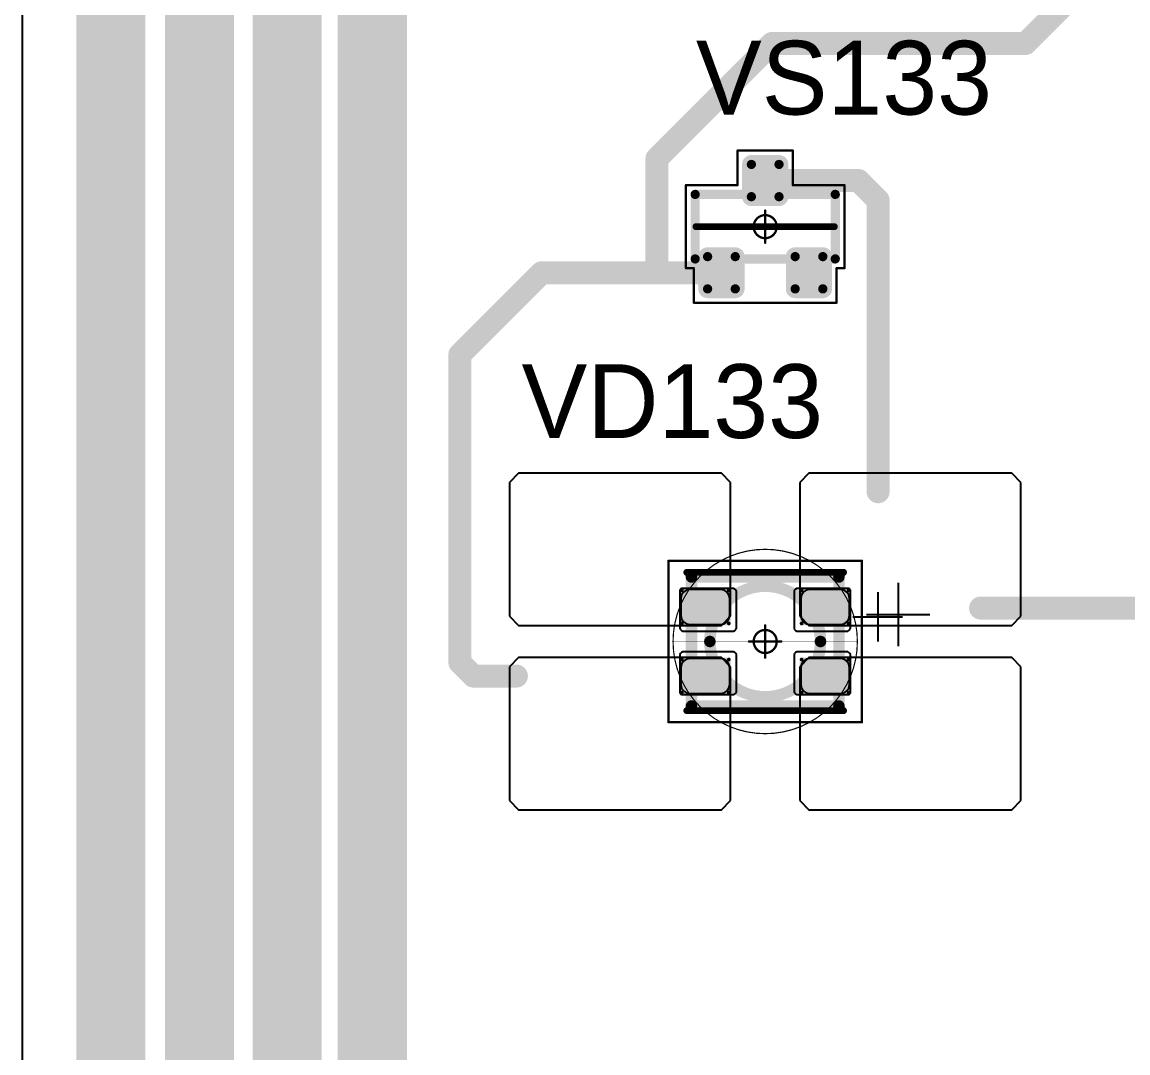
# Model space of a CAD drawing. Header units: millimetres. Extents: x 0 to 400, y 0 to 514.
# Drawn here: x 83.87 to 107.87, y 143.58 to 165.94 of the extents above; entities that cross this region are included whole.
import ezdxf

# ---------------------------------------------------------------- set-up
doc = ezdxf.new("R2010")
doc.units = ezdxf.units.MM
for name, color, linetype in [('Mechanical13', 56, 'Continuous'), ('Mechanical15', 56, 'Continuous'), ('Mechanical2', 216, 'Continuous'), ('TopLayer', 1, 'Continuous'), ('TopOverlay', 2, 'Continuous'), ('TopPaste', 8, 'Continuous'), ('TopSolder', 216, 'Continuous')]:
    doc.layers.add(name, color=color, linetype=linetype)

# ---------------------------------------------------------------- blocks, each defined once
blk = doc.blocks.new('SOT23_49')
at = {"layer": 'Mechanical13', "const_width": 0.2}
for points in [[(-0.7, 1.52), (0.7, 1.52)], [(-0.7, 1.52), (-0.7, -1.52)], [(0.7, 1.52), (0.7, -1.52)], [(-0.7, -1.52), (0.7, -1.52)]]:
    blk.add_lwpolyline(points, dxfattribs=at)
at = {"layer": 'Mechanical13', "const_width": 0.1}
for points in [[(-0.75, 1.52, 1), (-0.65, 1.52, 1)], [(-0.75, 1.52, 1), (-0.65, 1.52, 1)], [(0.65, 1.52, 1), (0.75, 1.52, 1)], [(0.65, 1.52, 1), (0.75, 1.52, 1)], [(-0.75, -1.52, 1), (-0.65, -1.52, 1)], [(-0.75, -1.52, 1), (-0.65, -1.52, 1)], [(0.65, -1.52, 1), (0.75, -1.52, 1)], [(0.65, -1.52, 1), (0.75, -1.52, 1)]]:
    blk.add_lwpolyline(points, format="xyb", close=True, dxfattribs=at)
at = {"layer": 'Mechanical15', "const_width": 0.05}
for points in [[(-0.9, 1.72), (-0.9, 1.55)], [(-0.9, 1.72), (0.9, 1.72)], [(0.9, 1.72), (0.9, 0.6)], [(-1.65, 1.55), (-1.65, -1.55)], [(-1.65, 1.55), (-0.9, 1.55)], [(0.9, 0.6), (1.65, 0.6)], [(1.65, 0.6), (1.65, -0.6)], [(0, 0.35), (0, -0.35)], [(-0.35, 0), (0.35, 0)], [(0.9, -0.6), (1.65, -0.6)], [(0.9, -0.6), (0.9, -1.72)], [(-1.65, -1.55), (-0.9, -1.55)], [(-0.9, -1.55), (-0.9, -1.72)], [(-0.9, -1.72), (0.9, -1.72)]]:
    blk.add_lwpolyline(points, dxfattribs=at)
at = {"layer": 'Mechanical15'}
for points, const_width in [([(-0.913, 1.72, 1), (-0.888, 1.72, 1)], 0.025), ([(-0.913, 1.72, 1), (-0.888, 1.72, 1)], 0.025), ([(0.888, 1.72, 1), (0.913, 1.72, 1)], 0.025), ([(0.888, 1.72, 1), (0.913, 1.72, 1)], 0.025), ([(-1.662, 1.55, 1), (-1.637, 1.55, 1)], 0.025), ([(-1.662, 1.55, 1), (-1.637, 1.55, 1)], 0.025), ([(-0.913, 1.55, 1), (-0.888, 1.55, 1)], 0.025), ([(-0.913, 1.55, 1), (-0.888, 1.55, 1)], 0.025), ([(0.888, 0.6, 1), (0.913, 0.6, 1)], 0.025), ([(0.888, 0.6, 1), (0.913, 0.6, 1)], 0.025), ([(1.637, 0.6, 1), (1.662, 0.6, 1)], 0.025), ([(1.637, 0.6, 1), (1.662, 0.6, 1)], 0.025), ([(0.25, 0, 1), (-0.25, 0, 1)], 0.05), ([(-0.012, 0.35, 1), (0.012, 0.35, 1)], 0.025), ([(-0.362, 0, 1), (-0.337, 0, 1)], 0.025), ([(-0.262, 0, 1), (-0.238, 0, 1)], 0.025), ([(0.238, 0, 1), (0.262, 0, 1)], 0.025), ([(0.337, 0, 1), (0.362, 0, 1)], 0.025), ([(-0.012, -0.35, 1), (0.012, -0.35, 1)], 0.025), ([(0.888, -0.6, 1), (0.913, -0.6, 1)], 0.025), ([(0.888, -0.6, 1), (0.913, -0.6, 1)], 0.025), ([(1.637, -0.6, 1), (1.662, -0.6, 1)], 0.025), ([(1.637, -0.6, 1), (1.662, -0.6, 1)], 0.025), ([(-1.662, -1.55, 1), (-1.637, -1.55, 1)], 0.025), ([(-1.662, -1.55, 1), (-1.637, -1.55, 1)], 0.025), ([(-0.913, -1.55, 1), (-0.888, -1.55, 1)], 0.025), ([(-0.913, -1.55, 1), (-0.888, -1.55, 1)], 0.025), ([(-0.913, -1.72, 1), (-0.888, -1.72, 1)], 0.025), ([(-0.913, -1.72, 1), (-0.888, -1.72, 1)], 0.025), ([(0.888, -1.72, 1), (0.913, -1.72, 1)], 0.025), ([(0.888, -1.72, 1), (0.913, -1.72, 1)], 0.025)]:
    blk.add_lwpolyline(points, format="xyb", close=True, dxfattribs=dict(at, const_width=const_width))
at = {"layer": 'TopLayer', "const_width": 0.1}
for points in [[(-1.4, 1.25, 1), (-1.3, 1.25, 1)], [(-0.7, 1.25, 1), (-0.6, 1.25, 1)], [(-1.4, 0.65, 1), (-1.3, 0.65, 1)], [(-0.7, 0.65, 1), (-0.6, 0.65, 1)], [(0.6, 0.3, 1), (0.7, 0.3, 1)], [(1.3, 0.3, 1), (1.4, 0.3, 1)], [(0.6, -0.3, 1), (0.7, -0.3, 1)], [(1.3, -0.3, 1), (1.4, -0.3, 1)], [(-1.4, -0.65, 1), (-1.3, -0.65, 1)], [(-0.7, -0.65, 1), (-0.6, -0.65, 1)], [(-1.4, -1.25, 1), (-1.3, -1.25, 1)], [(-0.7, -1.25, 1), (-0.6, -1.25, 1)]]:
    blk.add_lwpolyline(points, format="xyb", close=True, dxfattribs=at)
at = {"layer": 'TopLayer'}
for points in [[(-1.45, 1.25), (-1.45, 0.65), (-0.55, 1.25), (-0.55, 0.65)], [(-1.35, 1.35), (-1.35, 0.55), (-0.65, 1.35), (-0.65, 0.55)], [(0.55, 0.3), (0.55, -0.3), (1.45, 0.3), (1.45, -0.3)], [(0.65, 0.4), (0.65, -0.4), (1.35, 0.4), (1.35, -0.4)], [(-1.45, -0.65), (-1.45, -1.25), (-0.55, -0.65), (-0.55, -1.25)], [(-1.35, -0.55), (-1.35, -1.35), (-0.65, -0.55), (-0.65, -1.35)]]:
    blk.add_solid(points, dxfattribs=at)
at = {"layer": 'TopOverlay', "const_width": 0.15}
blk.add_lwpolyline([(0, 1.5), (0, -1.5)], dxfattribs=at)
at = {"layer": 'TopOverlay', "const_width": 0.075}
for points in [[(-0.038, 1.5, 1), (0.038, 1.5, 1)], [(-0.038, -1.5, 1), (0.038, -1.5, 1)]]:
    blk.add_lwpolyline(points, format="xyb", close=True, dxfattribs=at)
at = {"layer": 'TopPaste', "const_width": 0.075}
for points in [[(-1.387, 1.25, 1), (-1.313, 1.25, 1)], [(-0.687, 1.25, 1), (-0.613, 1.25, 1)], [(-1.387, 0.65, 1), (-1.313, 0.65, 1)], [(-0.687, 0.65, 1), (-0.613, 0.65, 1)], [(0.613, 0.3, 1), (0.687, 0.3, 1)], [(1.313, 0.3, 1), (1.387, 0.3, 1)], [(0.613, -0.3, 1), (0.687, -0.3, 1)], [(1.313, -0.3, 1), (1.387, -0.3, 1)], [(-1.387, -0.65, 1), (-1.313, -0.65, 1)], [(-0.687, -0.65, 1), (-0.613, -0.65, 1)], [(-1.387, -1.25, 1), (-1.313, -1.25, 1)], [(-0.687, -1.25, 1), (-0.613, -1.25, 1)]]:
    blk.add_lwpolyline(points, format="xyb", close=True, dxfattribs=at)
at = {"layer": 'TopPaste'}
for points in [[(-1.425, 1.25), (-1.425, 0.65), (-0.575, 1.25), (-0.575, 0.65)], [(-1.35, 1.325), (-1.35, 0.575), (-0.65, 1.325), (-0.65, 0.575)], [(0.575, 0.3), (0.575, -0.3), (1.425, 0.3), (1.425, -0.3)], [(0.65, 0.375), (0.65, -0.375), (1.35, 0.375), (1.35, -0.375)], [(-1.425, -0.65), (-1.425, -1.25), (-0.575, -0.65), (-0.575, -1.25)], [(-1.35, -0.575), (-1.35, -1.325), (-0.65, -0.575), (-0.65, -1.325)]]:
    blk.add_solid(points, dxfattribs=at)
at = {"layer": 'TopSolder', "const_width": 0.202}
for points in [[(-1.451, 1.25, 1), (-1.249, 1.25, 1)], [(-0.751, 1.25, 1), (-0.549, 1.25, 1)], [(-1.451, 0.65, 1), (-1.249, 0.65, 1)], [(-0.751, 0.65, 1), (-0.549, 0.65, 1)], [(0.549, 0.3, 1), (0.751, 0.3, 1)], [(1.249, 0.3, 1), (1.451, 0.3, 1)], [(0.549, -0.3, 1), (0.751, -0.3, 1)], [(1.249, -0.3, 1), (1.451, -0.3, 1)], [(-1.451, -0.65, 1), (-1.249, -0.65, 1)], [(-0.751, -0.65, 1), (-0.549, -0.65, 1)], [(-1.451, -1.25, 1), (-1.249, -1.25, 1)], [(-0.751, -1.25, 1), (-0.549, -1.25, 1)]]:
    blk.add_lwpolyline(points, format="xyb", close=True, dxfattribs=at)
at = {"layer": 'TopSolder'}
for points in [[(-1.35, 1.452), (-1.35, 0.448), (-0.65, 1.452), (-0.65, 0.448)], [(-1.552, 1.25), (-1.552, 0.65), (-0.448, 1.25), (-0.448, 0.65)], [(0.65, 0.502), (0.65, -0.502), (1.35, 0.502), (1.35, -0.502)], [(0.448, 0.3), (0.448, -0.3), (1.552, 0.3), (1.552, -0.3)], [(-1.35, -0.448), (-1.35, -1.452), (-0.65, -0.448), (-0.65, -1.452)], [(-1.552, -0.65), (-1.552, -1.25), (-0.448, -0.65), (-0.448, -1.25)]]:
    blk.add_solid(points, dxfattribs=at)
blk = doc.blocks.new('E65F_222')
at = {"layer": 'Mechanical13'}
for p, q in [((2.441, 1.071), (2.441, 0)), ((1.905, 0.536), (2.976, 0.536))]:
    blk.add_line(p, q, dxfattribs=at)
at = {"layer": 'Mechanical13', "const_width": 0.25}
for points in [[(-1.6, -1.4), (-1.6, 1.4)], [(-1.6, 1.4), (1.6, 1.4)], [(1.6, -1.4), (1.6, 1.4)], [(-1.6, -1.4), (1.6, -1.4)]]:
    blk.add_lwpolyline(points, dxfattribs=at)
at = {"layer": 'Mechanical13'}
for points, const_width in [([(-1.663, 1.4, 1), (-1.538, 1.4, 1)], 0.125), ([(-1.663, 1.4, 1), (-1.538, 1.4, 1)], 0.125), ([(1.537, 1.4, 1), (1.662, 1.4, 1)], 0.125), ([(1.537, 1.4, 1), (1.662, 1.4, 1)], 0.125), ([(1.2, 0, 1), (-1.2, 0, 1)], 0.25), ([(-1.263, 0, 1), (-1.138, 0, 1)], 0.125), ([(1.137, 0, 1), (1.262, 0, 1)], 0.125), ([(-1.663, -1.4, 1), (-1.538, -1.4, 1)], 0.125), ([(-1.663, -1.4, 1), (-1.538, -1.4, 1)], 0.125), ([(1.537, -1.4, 1), (1.662, -1.4, 1)], 0.125), ([(1.537, -1.4, 1), (1.662, -1.4, 1)], 0.125)]:
    blk.add_lwpolyline(points, format="xyb", close=True, dxfattribs=dict(at, const_width=const_width))
at = {"layer": 'Mechanical15', "const_width": 0.05}
for points in [[(-2.1, 1.75), (2.1, 1.75)], [(-2.1, -1.75), (-2.1, 1.75)], [(2.1, -1.75), (2.1, 1.75)], [(0, -0.35), (0, 0.35)], [(0, -0.35), (0, 0.35)], [(-0.35, 0), (0.35, 0)], [(-0.35, 0), (0.35, 0)], [(-2.1, -1.75), (2.1, -1.75)]]:
    blk.add_lwpolyline(points, dxfattribs=at)
at = {"layer": 'Mechanical15'}
for points, const_width in [([(-2.113, 1.75, 1), (-2.088, 1.75, 1)], 0.025), ([(-2.113, 1.75, 1), (-2.088, 1.75, 1)], 0.025), ([(2.087, 1.75, 1), (2.112, 1.75, 1)], 0.025), ([(2.087, 1.75, 1), (2.112, 1.75, 1)], 0.025), ([(0.25, 0, 1), (-0.25, 0, 1)], 0.05), ([(0.25, 0, 1), (-0.25, 0, 1)], 0.05), ([(-0.013, 0.35, 1), (0.012, 0.35, 1)], 0.025), ([(-0.013, 0.35, 1), (0.012, 0.35, 1)], 0.025), ([(-0.363, 0, 1), (-0.338, 0, 1)], 0.025), ([(-0.363, 0, 1), (-0.338, 0, 1)], 0.025), ([(-0.263, 0, 1), (-0.238, 0, 1)], 0.025), ([(-0.263, 0, 1), (-0.238, 0, 1)], 0.025), ([(0.237, 0, 1), (0.262, 0, 1)], 0.025), ([(0.237, 0, 1), (0.262, 0, 1)], 0.025), ([(0.337, 0, 1), (0.362, 0, 1)], 0.025), ([(0.337, 0, 1), (0.362, 0, 1)], 0.025), ([(-0.013, -0.35, 1), (0.012, -0.35, 1)], 0.025), ([(-0.013, -0.35, 1), (0.012, -0.35, 1)], 0.025), ([(-2.113, -1.75, 1), (-2.088, -1.75, 1)], 0.025), ([(-2.113, -1.75, 1), (-2.088, -1.75, 1)], 0.025), ([(2.087, -1.75, 1), (2.112, -1.75, 1)], 0.025), ([(2.087, -1.75, 1), (2.112, -1.75, 1)], 0.025)]:
    blk.add_lwpolyline(points, format="xyb", close=True, dxfattribs=dict(at, const_width=const_width))
at = {"layer": 'TopLayer'}
for p, q in [((-5.35, 3.65), (-5.55, 3.45)), ((-0.95, 3.65), (-5.35, 3.65)), ((-5.35, 3.65), (-5.35, 3.65)), ((-0.75, 3.45), (-0.95, 3.65)), ((0.95, 3.65), (0.75, 3.45)), ((5.35, 3.65), (0.95, 3.65)), ((0.95, 3.65), (0.95, 3.65)), ((5.55, 3.45), (5.35, 3.65)), ((-5.55, 3.45), (-5.55, 3.45)), ((-5.55, 3.45), (-5.55, 0.55)), ((-0.75, 0.55), (-0.75, 3.45)), ((0.75, 3.45), (0.75, 3.45)), ((0.75, 3.45), (0.75, 0.55)), ((5.55, 0.55), (5.55, 3.45)), ((-5.55, 0.55), (-5.35, 0.35)), ((-0.95, 0.35), (-0.75, 0.55)), ((0.75, 0.55), (0.95, 0.35)), ((5.35, 0.35), (5.55, 0.55)), ((-5.35, 0.35), (-0.95, 0.35)), ((0.95, 0.35), (5.35, 0.35)), ((-5.35, -0.35), (-5.55, -0.55)), ((-0.95, -0.35), (-5.35, -0.35)), ((-5.35, -0.35), (-5.35, -0.35)), ((-0.75, -0.55), (-0.95, -0.35)), ((0.95, -0.35), (0.75, -0.55)), ((5.35, -0.35), (0.95, -0.35)), ((0.95, -0.35), (0.95, -0.35)), ((5.55, -0.55), (5.35, -0.35)), ((-5.55, -0.55), (-5.55, -0.55)), ((-5.55, -0.55), (-5.55, -3.45)), ((-0.75, -3.45), (-0.75, -0.55)), ((0.75, -0.55), (0.75, -0.55)), ((0.75, -0.55), (0.75, -3.45)), ((5.55, -3.45), (5.55, -0.55)), ((-5.55, -3.45), (-5.35, -3.65)), ((-0.95, -3.65), (-0.75, -3.45)), ((0.75, -3.45), (0.95, -3.65)), ((5.35, -3.65), (5.55, -3.45)), ((-5.35, -3.65), (-0.95, -3.65)), ((0.95, -3.65), (5.35, -3.65))]:
    blk.add_line(p, q, dxfattribs=at)
at = {"layer": 'TopLayer', "const_width": 0.04}
for points in [[(-1.83, 1.11, 1), (-1.79, 1.11, 1)], [(-0.81, 1.11, 1), (-0.77, 1.11, 1)], [(0.77, 1.11, 1), (0.81, 1.11, 1)], [(1.79, 1.11, 1), (1.83, 1.11, 1)], [(-1.83, 0.39, 1), (-1.79, 0.39, 1)], [(-0.81, 0.39, 1), (-0.77, 0.39, 1)], [(0.77, 0.39, 1), (0.81, 0.39, 1)], [(1.79, 0.39, 1), (1.83, 0.39, 1)], [(-1.83, -0.39, 1), (-1.79, -0.39, 1)], [(-0.81, -0.39, 1), (-0.77, -0.39, 1)], [(0.77, -0.39, 1), (0.81, -0.39, 1)], [(1.79, -0.39, 1), (1.83, -0.39, 1)], [(-1.83, -1.11, 1), (-1.79, -1.11, 1)], [(-0.81, -1.11, 1), (-0.77, -1.11, 1)], [(0.77, -1.11, 1), (0.81, -1.11, 1)], [(1.79, -1.11, 1), (1.83, -1.11, 1)]]:
    blk.add_lwpolyline(points, format="xyb", close=True, dxfattribs=at)
at = {"layer": 'TopLayer'}
for points in [[(-1.85, 1.11), (-1.85, 0.39), (-0.75, 1.11), (-0.75, 0.39)], [(-1.81, 1.15), (-1.81, 0.35), (-0.79, 1.15), (-0.79, 0.35)], [(0.75, 1.11), (0.75, 0.39), (1.85, 1.11), (1.85, 0.39)], [(0.79, 1.15), (0.79, 0.35), (1.81, 1.15), (1.81, 0.35)], [(-1.85, -0.39), (-1.85, -1.11), (-0.75, -0.39), (-0.75, -1.11)], [(-1.81, -0.35), (-1.81, -1.15), (-0.79, -0.35), (-0.79, -1.15)], [(0.75, -0.39), (0.75, -1.11), (1.85, -0.39), (1.85, -1.11)], [(0.79, -0.35), (0.79, -1.15), (1.81, -0.35), (1.81, -1.15)]]:
    blk.add_solid(points, dxfattribs=at)
at = {"layer": 'TopOverlay'}
for p, q in [((2.886, 1.271), (2.886, -0.1)), ((2.2, 0.586), (3.571, 0.586))]:
    blk.add_line(p, q, dxfattribs=at)
at = {"layer": 'TopOverlay', "const_width": 0.15}
for points in [[(-1.7, 1.5), (1.7, 1.5)], [(-1.7, -1.5), (1.7, -1.5)]]:
    blk.add_lwpolyline(points, dxfattribs=at)
at = {"layer": 'TopOverlay', "const_width": 0.075}
for points in [[(-1.738, 1.5, 1), (-1.663, 1.5, 1)], [(1.662, 1.5, 1), (1.737, 1.5, 1)], [(-1.738, -1.5, 1), (-1.663, -1.5, 1)], [(1.662, -1.5, 1), (1.737, -1.5, 1)]]:
    blk.add_lwpolyline(points, format="xyb", close=True, dxfattribs=at)
at = {"layer": 'TopPaste'}
for p, q in [((-1.814, 1.011), (-1.829, 0.938)), ((-1.773, 1.073), (-1.814, 1.011)), ((-1.711, 1.114), (-1.773, 1.073)), ((-1.638, 1.129), (-1.711, 1.114)), ((-0.963, 1.129), (-1.638, 1.129)), ((-0.889, 1.114), (-0.963, 1.129)), ((-0.827, 1.073), (-0.889, 1.114)), ((-0.786, 1.011), (-0.827, 1.073)), ((-0.771, 0.938), (-0.786, 1.011)), ((0.786, 1.011), (0.771, 0.938)), ((0.827, 1.073), (0.786, 1.011)), ((0.889, 1.114), (0.827, 1.073)), ((0.962, 1.129), (0.889, 1.114)), ((1.637, 1.129), (0.962, 1.129)), ((1.711, 1.114), (1.637, 1.129)), ((1.773, 1.073), (1.711, 1.114)), ((1.814, 1.011), (1.773, 1.073)), ((1.829, 0.938), (1.814, 1.011)), ((-1.829, 0.938), (-1.829, 0.563)), ((-0.771, 0.563), (-0.771, 0.938)), ((0.771, 0.938), (0.771, 0.563)), ((1.829, 0.563), (1.829, 0.938)), ((-1.829, 0.563), (-1.814, 0.489)), ((-1.814, 0.489), (-1.773, 0.427)), ((-0.827, 0.427), (-0.786, 0.489)), ((-0.786, 0.489), (-0.771, 0.563)), ((0.771, 0.563), (0.786, 0.489)), ((0.786, 0.489), (0.827, 0.427)), ((1.773, 0.427), (1.814, 0.489)), ((1.814, 0.489), (1.829, 0.563)), ((-1.773, 0.427), (-1.711, 0.386)), ((-1.711, 0.386), (-1.638, 0.371)), ((-1.638, 0.371), (-0.963, 0.371)), ((-0.963, 0.371), (-0.889, 0.386)), ((-0.889, 0.386), (-0.827, 0.427)), ((0.827, 0.427), (0.889, 0.386)), ((0.889, 0.386), (0.962, 0.371)), ((0.962, 0.371), (1.637, 0.371)), ((1.637, 0.371), (1.711, 0.386)), ((1.711, 0.386), (1.773, 0.427)), ((-1.773, -0.427), (-1.814, -0.489)), ((-1.711, -0.386), (-1.773, -0.427)), ((-1.638, -0.371), (-1.711, -0.386)), ((-0.963, -0.371), (-1.638, -0.371)), ((-0.889, -0.386), (-0.963, -0.371)), ((-0.827, -0.427), (-0.889, -0.386)), ((-0.786, -0.489), (-0.827, -0.427)), ((0.827, -0.427), (0.786, -0.489)), ((0.889, -0.386), (0.827, -0.427)), ((0.962, -0.371), (0.889, -0.386)), ((1.637, -0.371), (0.962, -0.371)), ((1.711, -0.386), (1.637, -0.371)), ((1.773, -0.427), (1.711, -0.386)), ((1.814, -0.489), (1.773, -0.427)), ((-1.814, -0.489), (-1.829, -0.563)), ((-1.829, -0.563), (-1.829, -0.938)), ((-0.771, -0.563), (-0.786, -0.489)), ((-0.771, -0.938), (-0.771, -0.563)), ((0.786, -0.489), (0.771, -0.563)), ((0.771, -0.563), (0.771, -0.938)), ((1.829, -0.563), (1.814, -0.489)), ((1.829, -0.938), (1.829, -0.563)), ((-1.829, -0.938), (-1.814, -1.011)), ((-0.786, -1.011), (-0.771, -0.938)), ((0.771, -0.938), (0.786, -1.011)), ((1.814, -1.011), (1.829, -0.938)), ((-1.814, -1.011), (-1.773, -1.073)), ((-1.773, -1.073), (-1.711, -1.114)), ((-1.711, -1.114), (-1.638, -1.129)), ((-1.638, -1.129), (-0.963, -1.129)), ((-0.963, -1.129), (-0.889, -1.114)), ((-0.889, -1.114), (-0.827, -1.073)), ((-0.827, -1.073), (-0.786, -1.011)), ((0.786, -1.011), (0.827, -1.073)), ((0.827, -1.073), (0.889, -1.114)), ((0.889, -1.114), (0.962, -1.129)), ((0.962, -1.129), (1.637, -1.129)), ((1.637, -1.129), (1.711, -1.114)), ((1.711, -1.114), (1.773, -1.073)), ((1.773, -1.073), (1.814, -1.011))]:
    blk.add_line(p, q, dxfattribs=at)
at = {"layer": 'TopSolder'}
for p, q in [((-1.842, 1.129), (-1.85, 1.111)), ((-1.85, 1.111), (-1.85, 1.101)), ((-1.85, 1.101), (-1.85, 1.101)), ((-1.85, 1.101), (-1.85, 0.301)), ((-1.828, 1.143), (-1.842, 1.129)), ((-1.81, 1.151), (-1.828, 1.143)), ((-1.8, 1.151), (-1.81, 1.151)), ((-0.7, 1.151), (-1.8, 1.151)), ((-0.685, 1.151), (-0.7, 1.151)), ((-0.7, 1.151), (-0.7, 1.151)), ((-0.658, 1.139), (-0.685, 1.151)), ((-0.636, 1.118), (-0.658, 1.139)), ((-0.625, 1.09), (-0.636, 1.118)), ((-0.625, 1.076), (-0.625, 1.09)), ((-0.625, 0.301), (-0.625, 1.076)), ((0.636, 1.118), (0.625, 1.09)), ((0.625, 1.09), (0.625, 1.076)), ((0.625, 1.076), (0.625, 1.076)), ((0.625, 1.076), (0.625, 0.301)), ((0.657, 1.139), (0.636, 1.118)), ((0.685, 1.151), (0.657, 1.139)), ((0.7, 1.151), (0.685, 1.151)), ((1.8, 1.151), (0.7, 1.151)), ((1.81, 1.151), (1.8, 1.151)), ((1.8, 1.151), (1.8, 1.151)), ((1.828, 1.143), (1.81, 1.151)), ((1.842, 1.129), (1.828, 1.143)), ((1.85, 1.111), (1.842, 1.129)), ((1.85, 1.101), (1.85, 1.111)), ((1.85, 0.301), (1.85, 1.101)), ((-1.85, 0.301), (-1.85, 0.286)), ((-1.85, 0.286), (-1.839, 0.258)), ((-1.839, 0.258), (-1.818, 0.237)), ((-0.658, 0.237), (-0.636, 0.258)), ((-0.636, 0.258), (-0.625, 0.286)), ((-0.625, 0.286), (-0.625, 0.301)), ((-0.625, 0.301), (-0.625, 0.301)), ((0.625, 0.301), (0.625, 0.286)), ((0.625, 0.286), (0.636, 0.258)), ((0.636, 0.258), (0.657, 0.237)), ((1.817, 0.237), (1.839, 0.258)), ((1.839, 0.258), (1.85, 0.286)), ((1.85, 0.286), (1.85, 0.301)), ((1.85, 0.301), (1.85, 0.301)), ((-1.818, 0.237), (-1.79, 0.226)), ((-1.79, 0.226), (-1.775, 0.226)), ((-1.775, 0.226), (-1.775, 0.226)), ((-1.775, 0.226), (-0.7, 0.226)), ((-0.7, 0.226), (-0.685, 0.226)), ((-0.685, 0.226), (-0.658, 0.237)), ((0.657, 0.237), (0.685, 0.226)), ((0.685, 0.226), (0.7, 0.226)), ((0.7, 0.226), (0.7, 0.226)), ((0.7, 0.226), (1.775, 0.226)), ((1.775, 0.226), (1.79, 0.226)), ((1.79, 0.226), (1.817, 0.237)), ((-1.818, -0.236), (-1.839, -0.257)), ((-1.79, -0.224), (-1.818, -0.236)), ((-1.775, -0.224), (-1.79, -0.224)), ((-0.7, -0.224), (-1.775, -0.224)), ((-0.685, -0.224), (-0.7, -0.224)), ((-0.7, -0.224), (-0.7, -0.224)), ((-0.658, -0.236), (-0.685, -0.224)), ((-0.636, -0.257), (-0.658, -0.236)), ((0.657, -0.236), (0.636, -0.257)), ((0.685, -0.224), (0.657, -0.236)), ((0.7, -0.224), (0.685, -0.224)), ((1.775, -0.224), (0.7, -0.224)), ((1.79, -0.224), (1.775, -0.224)), ((1.775, -0.224), (1.775, -0.224)), ((1.817, -0.236), (1.79, -0.224)), ((1.839, -0.257), (1.817, -0.236)), ((-1.839, -0.257), (-1.85, -0.285)), ((-1.85, -0.285), (-1.85, -0.299)), ((-1.85, -0.299), (-1.85, -0.299)), ((-1.85, -0.299), (-1.85, -1.099)), ((-0.625, -0.285), (-0.636, -0.257)), ((-0.625, -0.299), (-0.625, -0.285)), ((-0.625, -1.074), (-0.625, -0.299)), ((0.636, -0.257), (0.625, -0.285)), ((0.625, -0.285), (0.625, -0.299)), ((0.625, -0.299), (0.625, -0.299)), ((0.625, -0.299), (0.625, -1.074)), ((1.85, -0.285), (1.839, -0.257)), ((1.85, -0.299), (1.85, -0.285)), ((1.85, -1.099), (1.85, -0.299)), ((-1.85, -1.099), (-1.85, -1.109)), ((-1.85, -1.109), (-1.842, -1.128)), ((-1.842, -1.128), (-1.828, -1.142)), ((-1.828, -1.142), (-1.81, -1.149)), ((-1.81, -1.149), (-1.8, -1.149)), ((-1.8, -1.149), (-0.7, -1.149)), ((-1.8, -1.149), (-1.8, -1.149)), ((-0.7, -1.149), (-0.685, -1.149)), ((-0.685, -1.149), (-0.658, -1.138)), ((-0.658, -1.138), (-0.636, -1.117)), ((-0.636, -1.117), (-0.625, -1.089)), ((-0.625, -1.089), (-0.625, -1.074)), ((-0.625, -1.074), (-0.625, -1.074)), ((0.625, -1.074), (0.625, -1.089)), ((0.625, -1.089), (0.636, -1.117)), ((0.636, -1.117), (0.657, -1.138)), ((0.657, -1.138), (0.685, -1.149)), ((0.685, -1.149), (0.7, -1.149)), ((0.7, -1.149), (1.8, -1.149)), ((0.7, -1.149), (0.7, -1.149)), ((1.8, -1.149), (1.81, -1.149)), ((1.81, -1.149), (1.828, -1.142)), ((1.828, -1.142), (1.842, -1.128)), ((1.842, -1.128), (1.85, -1.109)), ((1.85, -1.109), (1.85, -1.099)), ((1.85, -1.099), (1.85, -1.099))]:
    blk.add_line(p, q, dxfattribs=at)

msp = doc.modelspace()

# ---------------------------------------------------------------- linework, layer by layer
at = {"layer": 'Mechanical2'}
for points, const_width in [([(102, 152.5, 1), (98, 152.5, 1)], 0.0254), ([(100, 154.5, 1), (100, 154.5, 1)], 0.0005), ([(97.994, 152.5, 1), (98.006, 152.5, 1)], 0.0127), ([(98, 152.5, 1), (98, 152.5, 1)], 0.0005), ([(101.994, 152.5, 1), (102.006, 152.5, 1)], 0.0127), ([(102, 152.5, 1), (102, 152.5, 1)], 0.0005), ([(100, 150.5, 1), (100, 150.5, 1)], 0.0005)]:
    msp.add_lwpolyline(points, format="xyb", close=True, dxfattribs=dict(at, const_width=const_width))
at = {"layer": 'Mechanical2', "const_width": 0.001}
for points in [[(100, 150.5), (100, 154.5)], [(98, 152.5), (102, 152.5)]]:
    msp.add_lwpolyline(points, dxfattribs=at)
at = {"layer": 'TopLayer'}
msp.add_line((83.875, 235.376), (83.875, 97.9), dxfattribs=at)
for points, const_width in [([(85.8, 122.15), (85.8, 185.05)], 1.5), ([(87.725, 122.8), (87.725, 184.025)], 1.5), ([(89.625, 123.446), (89.625, 182.95)], 1.5), ([(91.475, 124.275), (91.475, 180.875)], 1.5), ([(105.65, 165.475), (106.575, 166.4)], 0.5), ([(97.65, 162.975), (100.15, 165.475)], 0.5), ([(100.15, 165.475), (105.65, 165.475)], 0.5), ([(97.65, 160.5), (97.65, 162.975)], 0.5), ([(100, 162.5), (102.025, 162.5)], 0.5), ([(102.025, 162.5), (102.45, 162.075)], 0.5), ([(102.45, 155.75), (102.45, 162.075)], 0.5), ([(93.375, 158.725), (95.15, 160.5)], 0.5), ([(95.15, 160.5), (97.65, 160.5)], 0.5), ([(97.65, 160.5), (99.05, 160.5)], 0.5), ([(93.375, 152.043), (93.375, 158.725)], 0.5), ([(104.675, 153.225), (113.3, 153.225)], 0.5), ([(93.375, 152.043), (93.668, 151.75)], 0.5), ([(93.668, 151.75), (94.6, 151.75)], 0.5)]:
    msp.add_lwpolyline(points, dxfattribs=dict(at, const_width=const_width))
at = {"layer": 'TopLayer', "const_width": 0.25}
for points in [[(100.025, 165.475, 1), (100.275, 165.475, 1)], [(100.025, 165.475, 1), (100.275, 165.475, 1)], [(105.525, 165.475, 1), (105.775, 165.475, 1)], [(105.525, 165.475, 1), (105.775, 165.475, 1)], [(97.525, 162.975, 1), (97.775, 162.975, 1)], [(97.525, 162.975, 1), (97.775, 162.975, 1)], [(99.875, 162.5, 1), (100.125, 162.5, 1)], [(101.9, 162.5, 1), (102.15, 162.5, 1)], [(101.9, 162.5, 1), (102.15, 162.5, 1)], [(102.325, 162.075, 1), (102.575, 162.075, 1)], [(102.325, 162.075, 1), (102.575, 162.075, 1)], [(95.025, 160.5, 1), (95.275, 160.5, 1)], [(95.025, 160.5, 1), (95.275, 160.5, 1)], [(97.525, 160.5, 1), (97.775, 160.5, 1)], [(97.525, 160.5, 1), (97.775, 160.5, 1)], [(97.525, 160.5, 1), (97.775, 160.5, 1)], [(98.925, 160.5, 1), (99.175, 160.5, 1)], [(93.25, 158.725, 1), (93.5, 158.725, 1)], [(93.25, 158.725, 1), (93.5, 158.725, 1)], [(102.325, 155.75, 1), (102.575, 155.75, 1)], [(104.55, 153.225, 1), (104.8, 153.225, 1)], [(93.25, 152.043, 1), (93.5, 152.043, 1)], [(93.25, 152.043, 1), (93.5, 152.043, 1)], [(93.543, 151.75, 1), (93.793, 151.75, 1)], [(93.543, 151.75, 1), (93.793, 151.75, 1)], [(94.475, 151.75, 1), (94.725, 151.75, 1)]]:
    msp.add_lwpolyline(points, format="xyb", close=True, dxfattribs=at)

# ---------------------------------------------------------------- block references
for name, p, rotation in [('SOT23_49', (100, 161.5), 90), ('E65F_222', (100, 152.5), 360)]:
    msp.add_blockref(name, p, dxfattribs=dict(rotation=rotation))

# ---------------------------------------------------------------- texts
at = {"layer": 'TopOverlay'}
for s, p in [('VS133', (98.497, 163.932)), ('VD133', (94.712, 156.915))]:
    msp.add_text(s, height=1.6, dxfattribs=at).set_placement(p)

doc.saveas('drawing.dxf')
